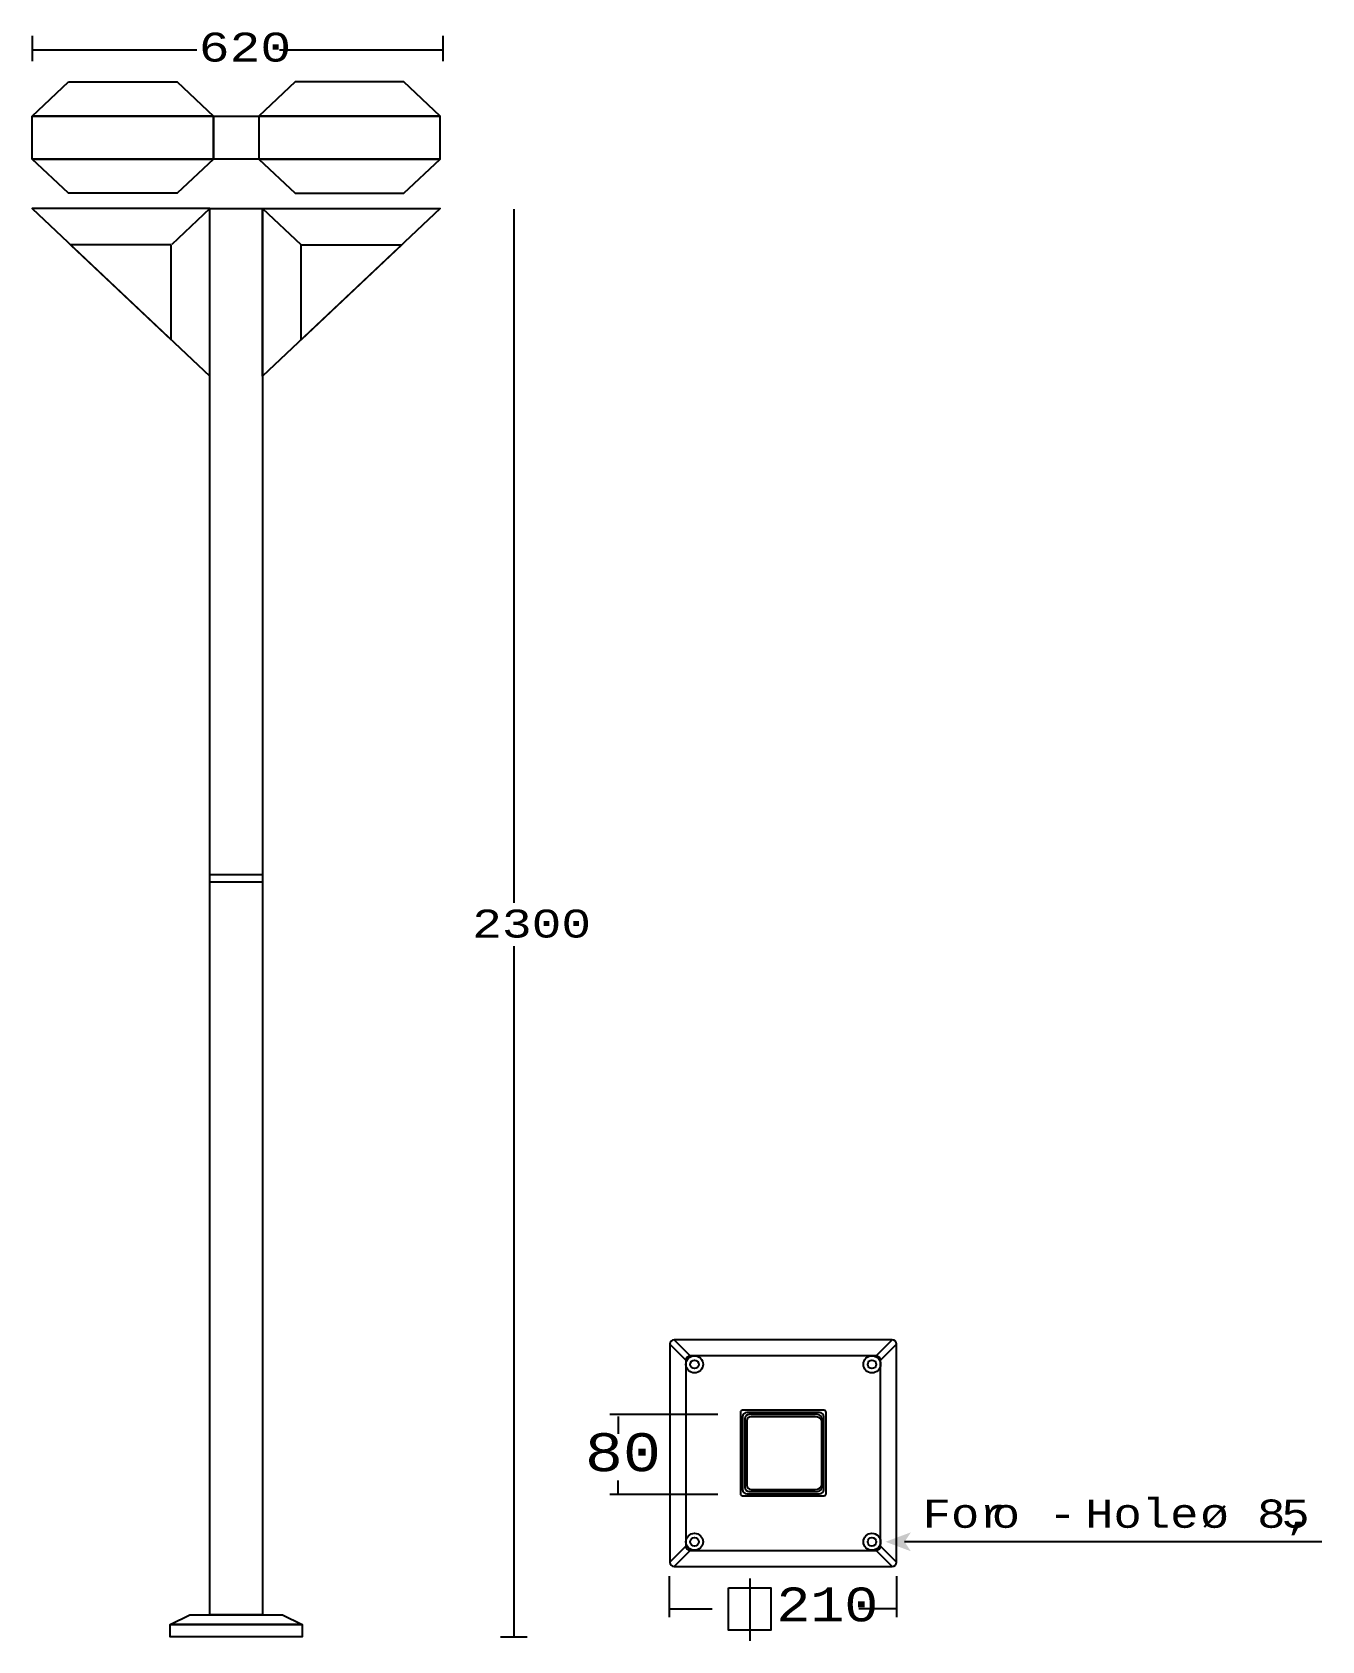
# Model space of a CAD drawing. Extents: x 0 to 251, y 1 to 314.
import ezdxf

# ---------------------------------------------------------------- set-up
doc = ezdxf.new("R2010")
doc.units = 0
doc.layers.add('LIVELLO_1', color=160, linetype='Continuous')
doc.styles.add('STD', font='txt')

# ---------------------------------------------------------------- blocks, each defined once
blk = doc.blocks.new('AI9-BLK1')
at = {"layer": 'LIVELLO_1'}
h = blk.add_hatch(color=7, dxfattribs=at)
h.dxf.hatch_style = 2
h.paths.add_polyline_path([(44.31, -137.4), (45.54, -139.24), (40.62, -137.4), (45.54, -135.56)])
at = {"layer": 'LIVELLO_1', "color": 7}
for p, q in [((-125.28, 150.64), (-125.28, 155.53)), ((-45.41, 150.64), (-45.41, 155.53)), ((-125.3, 152.84), (-93.31, 152.84)), ((-77.23, 152.84), (-45.41, 152.84)), ((-90.81, 121.97), (-98.21, 114.98)), ((-80.53, 121.97), (-73.13, 114.98)), ((-59.36, 121.97), (-54.22, 121.97)), ((-31.65, 121.86), (-31.65, -13.13)), ((-90.81, -7.56), (-80.53, -7.56)), ((-90.81, -9.01), (-80.53, -9.01)), ((-31.65, -21.51), (-31.65, -155.88)), ((-1.32, -98.93), (1.79, -102.05)), ((-0.49, -98.1), (2.63, -101.22)), ((41.93, -98.1), (38.81, -101.22)), ((42.77, -98.93), (39.64, -102.05)), ((7.97, -112.65), (-12.98, -112.65)), ((-11.36, -113.03), (-11.36, -116.42)), ((7.97, -128.22), (-12.98, -128.22)), ((-11.36, -128.2), (-11.36, -125.47)), ((125.47, -137.4), (44.31, -137.4)), ((-1.32, -141.36), (1.79, -138.23)), ((-0.49, -142.19), (2.63, -139.07)), ((41.93, -142.19), (38.81, -139.07)), ((42.77, -141.36), (39.64, -138.23)), ((-1.48, -144.11), (-1.48, -152.04)), ((14.2, -144.55), (14.2, -156.67)), ((42.76, -144.11), (42.76, -152.04)), ((-1.6, -150.41), (6.87, -150.41)), ((42.74, -150.41), (35.43, -150.41)), ((-34.24, -155.88), (-29.07, -155.88))]:
    blk.add_line(p, q, dxfattribs=at)
for points in [[(-118.3, 146.6), (-97.13, 146.6), (-90.08, 139.93), (-125.35, 139.93)], [(-53.05, 146.6), (-74.21, 146.6), (-81.26, 139.93), (-45.99, 139.93)], [(-125.35, 139.93), (-90.08, 139.93), (-90.08, 131.59), (-125.35, 131.59)], [(-90.08, 139.93), (-81.26, 139.93), (-81.26, 131.59), (-90.08, 131.59)], [(-45.99, 139.93), (-81.26, 139.93), (-81.26, 131.59), (-45.99, 131.59)], [(-125.35, 131.59), (-90.08, 131.59), (-97.13, 124.92), (-118.3, 124.92)], [(-45.99, 131.59), (-81.26, 131.59), (-74.21, 124.92), (-53.05, 124.92)], [(-90.81, 121.97), (-125.35, 121.97), (-90.81, 89.35)], [(-90.81, 121.97), (-80.53, 121.97), (-80.53, -151.64), (-90.81, -151.64)], [(-80.53, 121.97), (-45.99, 121.97), (-80.53, 89.35)], [(-98.29, 114.91), (-117.88, 114.91), (-98.29, 96.41)], [(-73.05, 114.91), (-53.47, 114.91), (-73.05, 96.41)], [(10.08, -146.38), (18.32, -146.38), (18.32, -154.62), (10.08, -154.62)], [(-94.66, -151.64), (-76.67, -151.64), (-72.82, -153.46), (-98.51, -153.46)], [(-98.51, -153.46), (-72.82, -153.46), (-72.82, -155.88), (-98.51, -155.88)]]:
    blk.add_lwpolyline(points, close=True, dxfattribs=at)
for centre, radius in [((3.46, -102.88), 1.66), ((3.46, -102.88), 0.831), ((37.98, -102.88), 1.66), ((37.98, -102.88), 0.832), ((3.46, -137.4), 1.66), ((3.46, -137.4), 0.831), ((37.98, -137.4), 1.66), ((37.98, -137.4), 0.832)]:
    blk.add_circle(centre, radius, dxfattribs=at)
for points in [[(-0.49, -98.1), (-0.49, -98.1), (41.93, -98.1), (41.93, -98.1), (42.39, -98.1), (42.77, -98.47), (42.77, -98.93), (42.77, -98.93), (42.77, -141.36), (42.77, -141.36), (42.77, -141.81), (42.39, -142.19), (41.93, -142.19), (41.93, -142.19), (-0.49, -142.19), (-0.49, -142.19), (-0.95, -142.19), (-1.32, -141.81), (-1.32, -141.36), (-1.32, -141.36), (-1.32, -98.93), (-1.32, -98.93), (-1.32, -98.47), (-0.95, -98.1), (-0.49, -98.1)], [(2.63, -101.22), (2.63, -101.22), (38.81, -101.22), (38.81, -101.22), (39.27, -101.22), (39.64, -101.59), (39.64, -102.05), (39.64, -102.05), (39.64, -138.23), (39.64, -138.23), (39.64, -138.69), (39.27, -139.07), (38.81, -139.07), (38.81, -139.07), (2.63, -139.07), (2.63, -139.07), (2.17, -139.07), (1.79, -138.69), (1.79, -138.23), (1.79, -138.23), (1.79, -102.05), (1.79, -102.05), (1.79, -101.59), (2.17, -101.22), (2.63, -101.22)], [(12.82, -111.82), (12.82, -111.82), (28.62, -111.82), (28.62, -111.82), (28.85, -111.82), (29.04, -112.01), (29.04, -112.24), (29.04, -112.24), (29.04, -128.04), (29.04, -128.04), (29.04, -128.27), (28.85, -128.46), (28.62, -128.46), (28.62, -128.46), (12.82, -128.46), (12.82, -128.46), (12.59, -128.46), (12.4, -128.27), (12.4, -128.04), (12.4, -128.04), (12.4, -112.24), (12.4, -112.24), (12.4, -112.01), (12.59, -111.82), (12.82, -111.82)], [(13.65, -112.24), (13.65, -112.24), (27.79, -112.24), (27.79, -112.24), (28.25, -112.24), (28.62, -112.61), (28.62, -113.07), (28.62, -113.07), (28.62, -127.21), (28.62, -127.21), (28.62, -127.67), (28.25, -128.04), (27.79, -128.04), (27.79, -128.04), (13.65, -128.04), (13.65, -128.04), (13.19, -128.04), (12.82, -127.67), (12.82, -127.21), (12.82, -127.21), (12.82, -113.07), (12.82, -113.07), (12.82, -112.61), (13.19, -112.24), (13.65, -112.24)], [(14.06, -112.65), (14.06, -112.65), (27.37, -112.65), (27.37, -112.65), (27.83, -112.65), (28.21, -113.03), (28.21, -113.49), (28.21, -113.49), (28.21, -126.8), (28.21, -126.8), (28.21, -127.26), (27.83, -127.63), (27.37, -127.63), (27.37, -127.63), (14.06, -127.63), (14.06, -127.63), (13.61, -127.63), (13.23, -127.26), (13.23, -126.8), (13.23, -126.8), (13.23, -113.49), (13.23, -113.49), (13.23, -113.03), (13.61, -112.65), (14.06, -112.65)], [(14.48, -113.07), (14.48, -113.07), (26.96, -113.07), (26.96, -113.07), (27.42, -113.07), (28.23, -113.44), (28.23, -113.9), (28.23, -113.9), (28.23, -126.38), (28.23, -126.38), (28.23, -126.84), (27.42, -127.21), (26.96, -127.21), (26.96, -127.21), (14.48, -127.21), (14.48, -127.21), (14.02, -127.21), (13.65, -126.84), (13.65, -126.38), (13.65, -126.38), (13.65, -113.9), (13.65, -113.9), (13.65, -113.44), (14.02, -113.07), (14.48, -113.07)]]:
    blk.add_open_spline(points, degree=3, knots=[0, 0, 0, 0, 1, 1, 1, 2, 2, 2, 3, 3, 3, 4, 4, 4, 5, 5, 5, 6, 6, 6, 7, 7, 7, 8, 8, 8, 8], dxfattribs=at)
at = {"layer": 'LIVELLO_1', "color": 7, "attachment_point": 1, "style": 'STD'}
for s, insert, char_height in [('\\fCourier|b0|i0;\\H5.6338;\\W1.06;\\C7;620', (-92.94, 156.18), 5.6338), ('\\fCourier|b0|i0;\\H5.4378;\\W1.06;\\C7;2300', (-39.76, -14.42), 5.4378), ('\\fCourier|b0|i0;\\H7.3808;\\C7;80', (-17.85, -116.28), 7.3808), ('\\fCourier|b0|i0;\\H5.4968;\\C7;For', (47.84, -129.18), 5.4968), ('\\fCourier|b0|i0;\\H5.4968;\\C7;o - ', (61.27, -129.18), 5.4968), ('\\fCourier|b0|i0;\\H5.4968;\\C7;Hole', (79.44, -129.18), 5.4968), ('\\fCourier|b0|i0;\\H5.4968;\\C7; ø 8,', (96.36, -129.18), 5.4968), ('\\fCourier|b0|i0;\\H5.4968;\\C7;5', (117.59, -129.18), 5.4968), ('\\fCourier|b0|i0;\\H6.5871;\\C7;210', (19.4, -146.29), 6.5871)]:
    blk.add_mtext(s, dxfattribs=dict(at, insert=insert, char_height=char_height))

msp = doc.modelspace()

# ---------------------------------------------------------------- block references
at = {"layer": 'LIVELLO_1', "color": 7}
msp.add_blockref('AI9-BLK1', (125.468827, 157.336563), dxfattribs=at)

doc.saveas('drawing.dxf')
